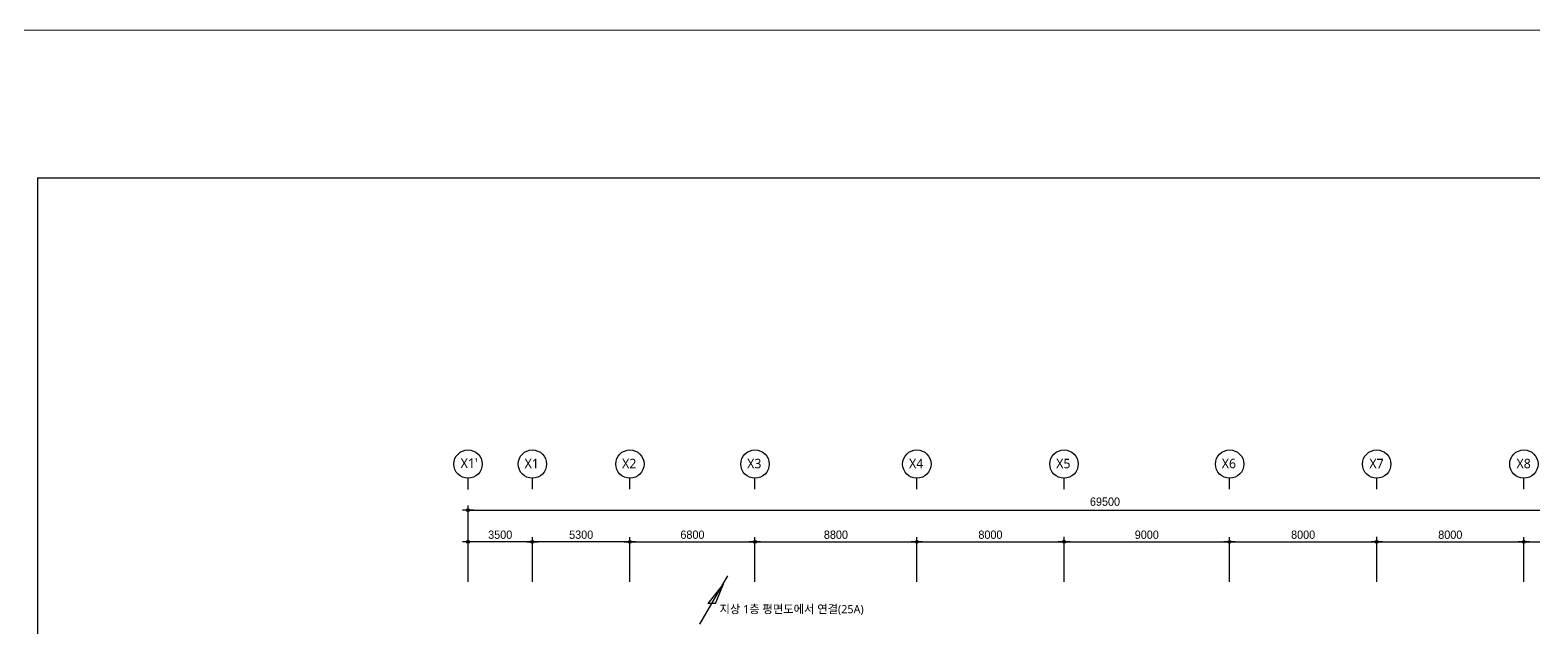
# Model space of a CAD drawing. Header units: millimetres. Extents: x 16332047 to 33387680, y -14835522 to -7015081.
# Drawn here: x 16834454 to 16916210, y -7372988 to -7340504 of the extents above; entities that cross this region are included whole.
import ezdxf
from ezdxf.enums import TextEntityAlignment as Align

# ---------------------------------------------------------------- set-up
doc = ezdxf.new("R2010")
doc.units = ezdxf.units.MM
doc.header["$LTSCALE"] = 300
doc.header["$MEASUREMENT"] = 0
doc.layers.get('0').update_dxf_attribs({"linetype": 'CONTINUOUS'})
for name, color, linetype in [('3', 3, 'CONTINUOUS'), ('A-HAT', 5, 'CONTINUOUS'), ('R', 15, 'CONTINUOUS'), ('TEXT', 3, 'CONTINUOUS')]:
    doc.layers.add(name, color=color, linetype=linetype)
doc.layers.add('arch', color=255, linetype='CONTINUOUS', lineweight=25)
doc.styles.add('SM_맑은고딕', font='malgun.ttf')
doc.styles.add('돋움', font='HYGTRE.TTF')
doc.styles.add('맑은 고딕', font='malgun.ttf')

# ---------------------------------------------------------------- blocks, each defined once
blk = doc.blocks.new('DIMDOT')
at = {"color": 0}
blk.add_line((-2, 0), (2, 0), dxfattribs=at)
for radius in [0.5, 0.25]:
    blk.add_circle((0, 0), radius, dxfattribs=at)

msp = doc.modelspace()

# ---------------------------------------------------------------- linework, layer by layer
at = {"layer": '3', "color": 0, "linetype": 'Continuous'}
for q in [(16834851, -7428862), (16938683, -7348541)]:
    msp.add_line((16834851, -7348541), q, dxfattribs=at)
at = {"layer": 'A-HAT', "color": 4, "lineweight": 5}
msp.add_lwpolyline([(16332047, -7340504), (17225106, -7340504), (17225106, -7536127), (16332047, -7536127)], close=True, dxfattribs=at)
at = {"layer": 'arch'}
for p, q in [((16858263, -7365459), (16858263, -7364859)), ((16858263, -7365459), (16858263, -7364859)), ((16861763, -7365458), (16861763, -7364858)), ((16867063, -7365458), (16867063, -7364858)), ((16873863, -7365458), (16873863, -7364858)), ((16882663, -7365458), (16882663, -7364858)), ((16890663, -7365458), (16890663, -7364858)), ((16899666, -7365458), (16899666, -7364858)), ((16907663, -7365458), (16907663, -7364858)), ((16915663, -7365458), (16915663, -7364858)), ((16858263, -7369763), (16858263, -7366335)), ((16858263, -7366592), (16927763, -7366592)), ((16858263, -7370477), (16858263, -7368049)), ((16861763, -7368306), (16858263, -7368306)), ((16861763, -7370477), (16861763, -7368049)), ((16861763, -7370477), (16861763, -7368049)), ((16867063, -7368306), (16861763, -7368306)), ((16867063, -7370477), (16867063, -7368049)), ((16867063, -7370477), (16867063, -7368049)), ((16867063, -7368306), (16873863, -7368306)), ((16873863, -7370477), (16873863, -7368049)), ((16873863, -7370477), (16873863, -7368049)), ((16873863, -7368306), (16882663, -7368306)), ((16882663, -7370478), (16882663, -7368049)), ((16882663, -7370477), (16882663, -7368049)), ((16882663, -7368306), (16890663, -7368306)), ((16890663, -7370473), (16890663, -7368048)), ((16890663, -7370477), (16890663, -7368048)), ((16890663, -7368306), (16899663, -7368306)), ((16899663, -7370478), (16899663, -7368049)), ((16899663, -7370478), (16899663, -7368049)), ((16899663, -7368306), (16907663, -7368306)), ((16907663, -7370477), (16907663, -7368048)), ((16907663, -7370473), (16907663, -7368048)), ((16907663, -7368306), (16915663, -7368306)), ((16915663, -7370477), (16915663, -7368049)), ((16915663, -7370477), (16915663, -7368049)), ((16915663, -7368306), (16922463, -7368306))]:
    msp.add_line(p, q, dxfattribs=at)
for centre in [(16858263, -7364087), (16861763, -7364087), (16867063, -7364087), (16873863, -7364087), (16882663, -7364087), (16890663, -7364086), (16899666, -7364087), (16907663, -7364086), (16915663, -7364087)]:
    msp.add_circle(centre, 771, dxfattribs=at)
at = {"layer": 'R', "color": 0}
for p, q in [((16870858, -7372786, 0), (16872392, -7370166, 0)), ((16872144, -7370590, 0), (16871303, -7371670, 0)), ((16871720, -7371670, 0), (16872144, -7370590, 0)), ((16871720, -7371670, 0), (16871303, -7371670, 0))]:
    msp.add_line(p, q, dxfattribs=at)

# ---------------------------------------------------------------- block references
at = {"layer": 'arch', "xscale": 154.2857142857142, "yscale": 154.2857142857142, "zscale": 154.2857142857142, "rotation": 180}
for p in [(16858263, -7366592), (16858263, -7368306), (16861763, -7368306), (16867063, -7368306), (16873863, -7368306), (16882663, -7368306), (16890663, -7368305), (16899663, -7368306), (16907663, -7368305), (16915663, -7368306)]:
    msp.add_blockref('DIMDOT', p, dxfattribs=at)
at = {"layer": 'arch', "xscale": 154.2857142857142, "yscale": 154.2857142857142, "zscale": 154.2857142857142}
for p in [(16861763, -7368306), (16867063, -7368306), (16873863, -7368306), (16882663, -7368306), (16890663, -7368305), (16899663, -7368306), (16907663, -7368305), (16915663, -7368306)]:
    msp.add_blockref('DIMDOT', p, dxfattribs=at)

# ---------------------------------------------------------------- texts
at = {"layer": 'arch', "style": '맑은 고딕'}
for s, p in [("X1'", (16858325, -7364040)), ('X1', (16861726, -7364057)), ('X2', (16867026, -7364057)), ('X3', (16873826, -7364057)), ('X4', (16882626, -7364057)), ('X5', (16890626, -7364056)), ('X6', (16899629, -7364057)), ('X7', (16907653, -7364056)), ('X8', (16915653, -7364057))]:
    msp.add_text(s, height=514.3, dxfattribs=at).set_placement(p, align=Align.MIDDLE_CENTER)
at = {"layer": 'arch', "char_height": 450, "attachment_point": 5, "style": '돋움'}
for s, insert in [('\\A1;69500', (16892891, -7366130)), ('\\A1;3500', (16860013, -7367926)), ('\\A1;5300', (16864413, -7367926)), ('\\A1;6800', (16870463, -7367926)), ('\\A1;8800', (16878263, -7367926)), ('\\A1;8000', (16886663, -7367926)), ('\\A1;9000', (16895163, -7367926)), ('\\A1;8000', (16903663, -7367926)), ('\\A1;8000', (16911663, -7367926))]:
    msp.add_mtext(s, dxfattribs=dict(at, insert=insert))
at = {"layer": 'TEXT', "color": 7, "style": 'SM_맑은고딕'}
msp.add_text('지상 1층 평면도에서 연결(25A)', height=450, dxfattribs=at).set_placement((16871937, -7371967, 0), align=Align.MIDDLE_LEFT)

doc.saveas('drawing.dxf')
